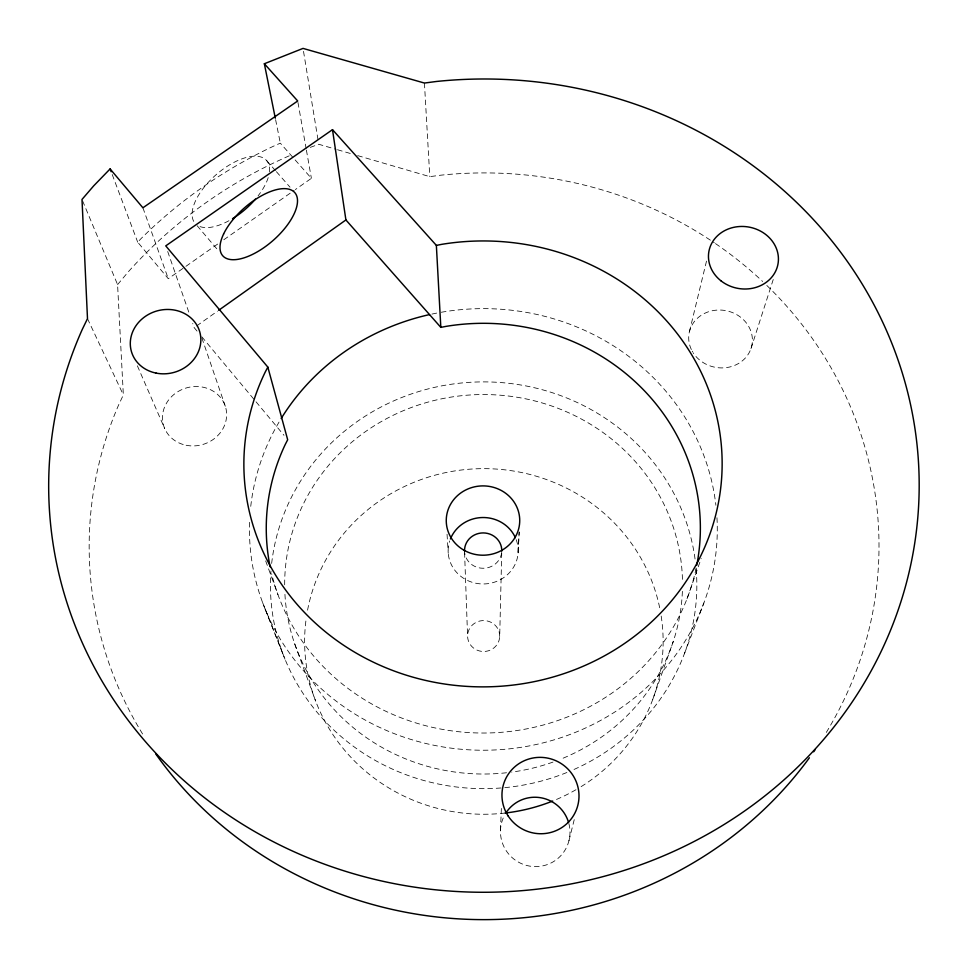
<?xml version="1.0" encoding="UTF-8"?>
<svg xmlns="http://www.w3.org/2000/svg" width="968" height="968" viewBox="0 0 968 968"><rect width="100%" height="100%" fill="white"/><g stroke="black" fill="none" stroke-linecap="round" stroke-linejoin="round"><path stroke-width="0.73" stroke-dasharray="4.84 3.63" d="M499.694 636.52A16.057 15.464 0.2 0 0 476.062 622.4A16.057 15.464 0.2 0 0 475.191 649.177A16.057 15.464 0.2 0 0 499.694 636.52L501.775 551.131M500.48 830.205L501.436 806.804M518.11 552.958L519.187 531.88M518.17 551.917L519.163 532.315M689.422 331.661L706.761 260.065M568.942 840.756L575.004 816.617M750.974 348.601L773.674 278.167M687.026 598.756L701.195 558.451M652.771 699.38L673.244 641.506M684.364 653.775L703.857 603.004M82.582 200.824L117.576 284.604L123.347 394.944L118.665 404.878A394.92 373.358 -0.3 0 0 144.413 736.914M279.026 422.096L275.614 428.086A233.917 220.801 -0.3 0 0 250.458 509.132M117.576 284.604L128.175 271.96A466.358 441.323 -0.3 0 1 292.167 154.553M217.631 244.081L168.275 278.699L137.698 242.157L141.413 238.237A474.042 447.748 -0.3 0 1 275.348 145.333L280.333 143.179L311.394 178.318L295.361 189.559M196.649 325.938L217.449 311.176M223.802 239.749L294.127 190.43M310.28 147.378L318.75 144.268L336.053 149.314M431.934 314.092L434.317 313.571A233.917 220.801 -0.3 0 1 438.456 312.761M357.688 155.618L429.792 176.648L440.706 175.196A394.92 373.358 -0.3 0 1 714.299 242.786M337.493 149.737L351.916 153.936M266.684 160.627L275.432 170.586M276.4 171.687L290.013 187.187M197.145 225.726L218.127 250.349M197.048 331.092L194.205 327.68L192.729 323.445M201.792 336.779L283.975 435.31M87.495 318.654L123.347 394.944M137.383 365.831L164.645 428.473M262.546 602.435L282.62 653.11M265.123 609.029L284.979 659.172M112.227 174.555L137.698 242.157M294.647 643.684L315.689 701.195M265.68 560.908L277.949 594.654M142.901 207.781L168.275 278.699M167.706 251.511L189.292 313.571M201.876 337.941L225.302 406.257M275.602 119.645L280.333 143.179M297.962 102.475L306.13 148.576M306.396 150.064L311.394 178.318M303.516 51.352L318.266 141.316M447.047 534.215L448.244 553.333M424.432 83.054L429.792 176.648M464.579 552.546L467.592 636.424M269.443 171.784A47.589 22.627 -41.3 0 0 240.379 159.442A47.589 22.627 -41.3 0 0 195.403 201.126L194.919 202.227A47.589 22.627 -41.3 0 0 194.338 222.374M268.197 177.592A47.589 22.627 -41.3 0 1 266.176 182.807L265.668 183.872A47.589 22.627 -41.3 0 1 258.069 195.887M228.956 220.728A47.589 22.627 -41.3 0 1 199.42 226.355M766.813 285.451A394.92 373.358 -0.3 0 1 825.668 733.466M715.485 243.597A394.92 373.358 -0.3 0 1 762.639 281.47M696.173 568.119A217.062 204.865 -0.3 0 1 486.263 733.006A217.062 204.865 -0.3 0 1 271.681 573.83M696.149 568.942A213.202 203.377 -0.1 0 1 571.979 770.359M566.897 772.488A213.202 203.377 -0.1 0 1 503.82 787.734M501.049 787.964A213.202 203.377 -0.1 0 1 270.955 571.035M271.657 563.424A213.202 203.377 -0.1 0 1 293.957 492.422L297.055 486.892A213.202 203.377 -0.1 0 1 525.321 385.809A213.202 203.377 -0.1 0 1 695.508 562.589M682.38 591.339A198.924 189.74 -0.1 0 1 560.169 759.384M552.958 762.094A198.924 189.74 -0.1 0 1 511.673 772.125M506.53 772.754A198.924 189.74 -0.1 0 1 284.834 592.247M284.665 584.793A198.924 189.74 -0.1 0 1 482.366 394.545A198.924 189.74 -0.1 0 1 682.5 582.373M716.961 517.711A233.917 220.801 -0.3 0 1 485.234 750.224A233.917 220.801 -0.3 0 1 249.599 521.546M441.239 312.265A233.917 220.801 -0.3 0 1 715.896 505.284M691.358 349.521A31.968 28.822 11.2 0 1 722.733 310.196A31.968 28.822 11.2 0 1 747.683 355.087A31.968 28.822 11.2 0 1 693.197 352.824M692.689 352.013A31.968 28.822 11.2 0 1 692.217 351.19M568.857 823.502A34.921 34.533 38.9 0 1 531.371 866.36A34.921 34.533 38.9 0 1 504.352 815.637M501.642 552.801A18.634 17.666 -0.3 0 1 483.105 568.264A18.634 17.666 -0.3 0 1 464.652 552.716M516.174 539.624A35.029 33.227 -0.3 0 1 483.891 583.958A35.029 33.227 -0.3 0 1 449.696 540.967M661.18 616.059A179.262 172.8 0.2 0 1 578.428 788.279M575.96 789.731A179.262 172.8 0.2 0 1 554.023 800.488M505.09 813.047A179.262 172.8 0.2 0 1 306.251 618.153M307.57 610.167A179.262 172.8 0.2 0 1 484.121 468.645A179.262 172.8 0.2 0 1 660.261 610.723M186.122 445.256A32.331 29.451 -17 0 0 225.58 407.141A32.331 29.451 -17 0 0 171.929 396.263A32.331 29.451 -17 0 0 186.122 445.256"/><path stroke-width="1.45" d="M267.833 367.102L265.22 372.075A239.144 222.955 -0.5 0 0 429.308 681.242A239.144 222.955 -0.5 0 0 722.055 469.686A239.144 222.955 -0.5 0 0 442.049 244.287L436.362 245.388L332.496 129.664L165.746 245.872L267.833 367.102L287.678 439.75L285.318 444.348A217.062 204.865 -0.3 0 0 270.12 566.788M264.349 63.743L297.708 100.987L142.901 207.781L110.098 168.928L93.727 185.82L82.002 199.444L87.495 318.654L82.28 329.398A435.249 406.633 -0.5 0 0 385.929 881.933A435.249 406.633 -0.5 0 0 918.426 509.095A435.249 406.633 -0.5 0 0 436.362 81.481L424.432 83.054L303.032 48.4L264.349 63.743L275.299 118.169M218.671 310.304L345.903 219.954L332.496 129.664M429.538 314.612L427.433 315.06A233.917 220.801 -0.3 0 0 281.156 418.551M345.903 219.954L440.827 327.378L446.018 326.373A217.062 204.865 -0.3 0 1 696.754 565.276M110.098 168.928L111.163 171.747M436.362 245.388L440.827 327.378M255.419 199.13A47.589 22.627 -41.3 0 1 232.526 218.671M815.322 749.389A394.92 373.358 -0.3 0 1 813.652 751.797M809.405 757.775A394.92 373.358 -0.3 0 1 155.703 753.854M505.986 812.842A34.921 34.533 38.9 0 1 568.567 822.449M464.531 551.046A18.634 17.666 -0.3 0 1 483.214 532.92A18.634 17.666 -0.3 0 1 501.775 551.131M450.41 538.995A35.029 33.227 -0.3 0 1 482.427 517.529A35.029 33.227 -0.3 0 1 515.375 537.688M552.692 801.032A179.262 172.8 0.2 0 1 505.09 813.047M223.584 234.038L223.088 235.127A47.904 21.707 -41.2 0 0 242.375 258.347A47.904 21.707 -41.2 0 0 293.316 215.513L293.836 214.46A47.904 21.707 -41.2 0 0 275.13 190.006A47.904 21.707 -41.2 0 0 223.584 234.038M721.1 280.926A35.114 31.145 10.5 0 0 777.933 264.312A35.114 31.145 10.5 0 0 731.3 227.952A35.114 31.145 10.5 0 0 721.1 280.926M508.273 816.157A38.635 38.091 26.1 0 0 574.895 813.096A38.635 38.091 26.1 0 0 538.244 757.399A38.635 38.091 26.1 0 0 508.273 816.157M156.163 373.116A35.55 31.884 -16.2 0 0 199.735 331.782A35.55 31.884 -16.2 0 0 140.832 320.057A35.55 31.884 -16.2 0 0 156.163 373.116M464.483 550.502A36.736 34.654 -0.4 0 0 519.731 520.663A36.736 34.654 -0.4 0 0 464.749 490.486A36.736 34.654 -0.4 0 0 464.483 550.502"/></g></svg>
